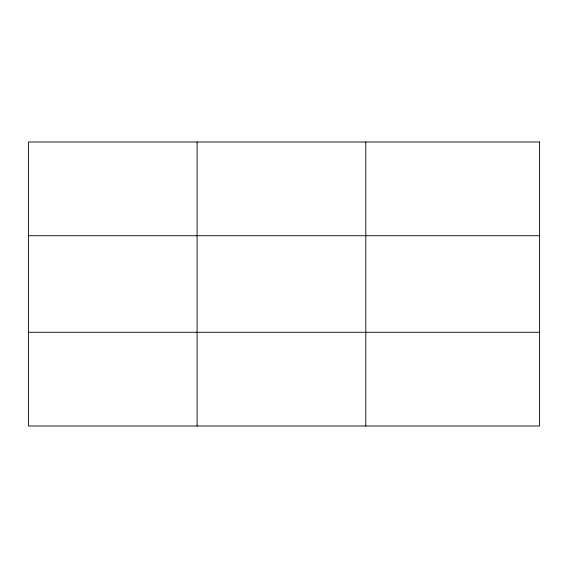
<?xml version="1.0" encoding="UTF-8"?>
<svg xmlns="http://www.w3.org/2000/svg" width="568" height="568" viewBox="0 0 568 568"><rect width="100%" height="100%" fill="white"/><g stroke="black" fill="none" stroke-linecap="round" stroke-linejoin="round"><path stroke-width="0.85" d="M197.096 426L197.096 142M365.792 426L365.792 142M28.4 235.72L539.6 235.72M28.4 332.28L539.6 332.28M539.6 142L28.4 142L28.4 426L539.6 426L539.6 142"/></g></svg>
